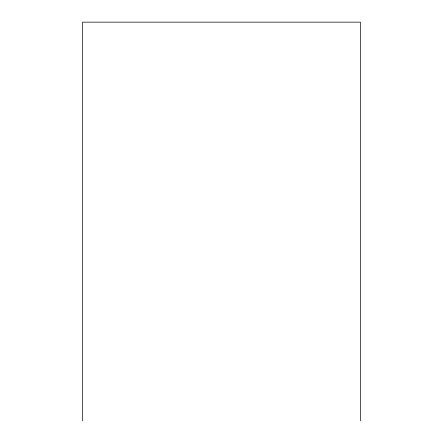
<?xml version="1.0" encoding="UTF-8"?>
<svg xmlns="http://www.w3.org/2000/svg" width="443" height="443" viewBox="0 0 443 443"><rect width="100%" height="100%" fill="white"/><g stroke="black" fill="none" stroke-linecap="round" stroke-linejoin="round"><path stroke-width="0.66" d="M360.441 420.85L360.441 22.15L82.559 22.15L82.559 420.85"/></g></svg>
